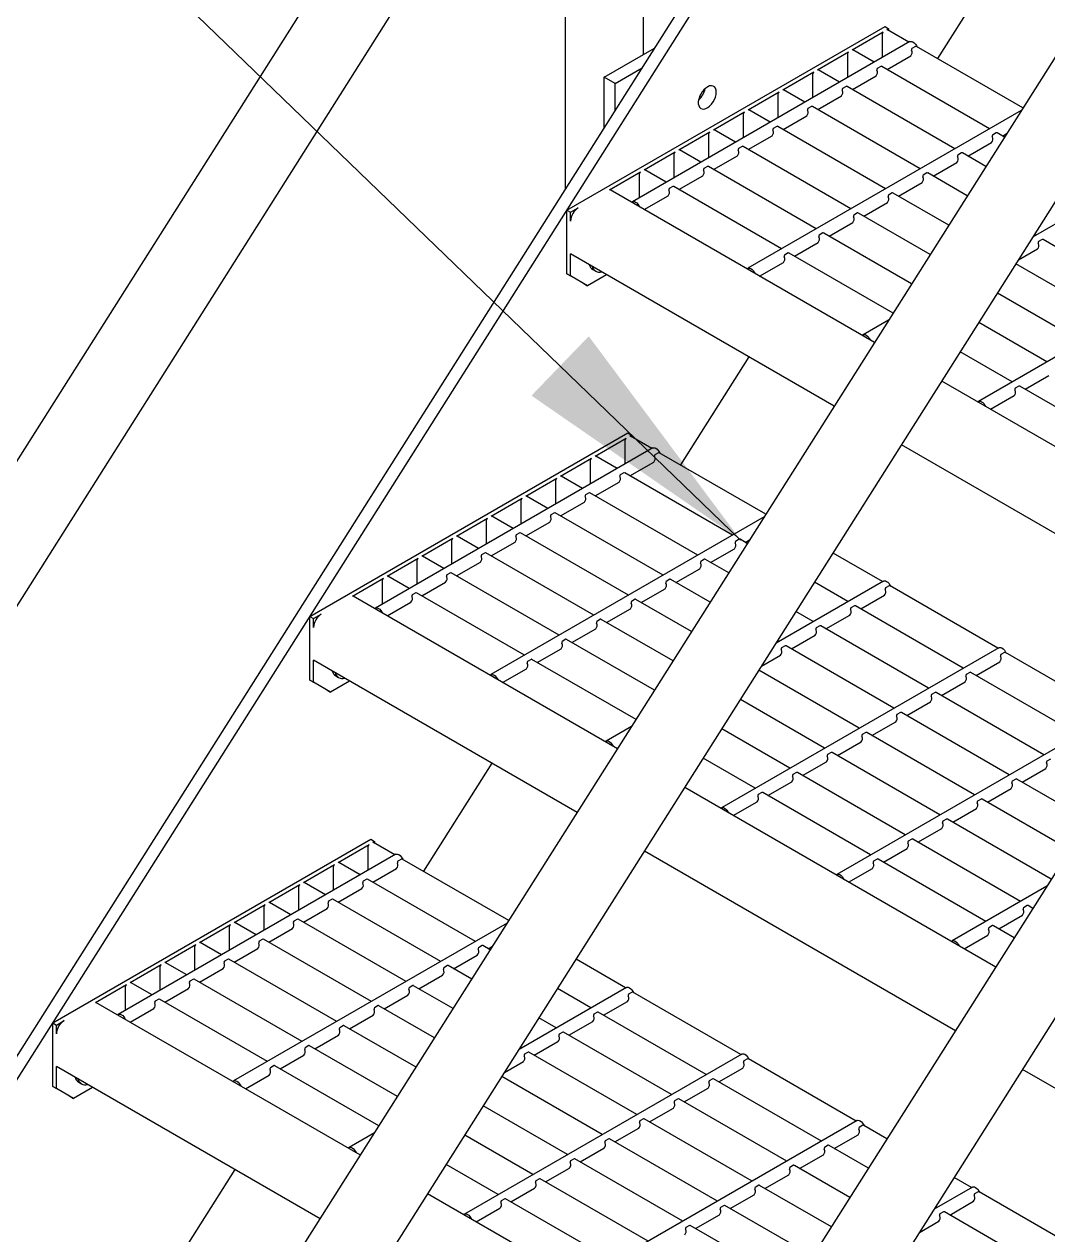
# Model space of a CAD drawing. Header units: millimetres. Extents: x 0 to 55611, y 0 to 32827.
# Drawn here: x 30493 to 31003, y 10488 to 11091 of the extents above; entities that cross this region are included whole.
import ezdxf

# ---------------------------------------------------------------- set-up
doc = ezdxf.new("R2010")
doc.units = ezdxf.units.MM
doc.header["$LTSCALE"] = 10
doc.linetypes.add('SLD-Continua', pattern=[0])
doc.layers.add('STRUC', color=5, linetype='SLD-Continua')
doc.styles.add('1', font='romans.shx', dxfattribs={"height": 125})
doc.dimstyles.new('50', dxfattribs={"dimscale": 0, "dimtxt": 125, "dimasz": 125, "dimexe": 125, "dimexo": 125, "dimgap": 50, "dimtad": 1, "dimdec": 0, "dimlfac": 49.861111, "dimzin": 1, "dimtxsty": '1', "dimcen": 2.5, "dimclrd": 1, "dimclre": 1, "dimadec": 0, "dimazin": 0, "dimtfac": 1, "dimtdec": 0, "dimtmove": 0, "dimatfit": 3, "dimfxl": 1, "dimtzin": 1, "dimarcsym": 0})

msp = doc.modelspace()

# ---------------------------------------------------------------- linework, layer by layer
at = {"layer": 'STRUC', "linetype": 'SLD-Continua', "lineweight": 25}
for p, q in [((31405.02, 11704.01), (30084.32, 9615.83)), ((30801.83, 11075.67), (30801.83, 11699.99)), ((30123.21, 9605.02), (31432.32, 11674.85)), ((30761.38, 11303.04), (30161.44, 10354.47)), ((30162.82, 10284.35), (30781.66, 11262.81)), ((30762.77, 11232.93), (30762.77, 11008.35)), ((28452.87, 7356.15), (30886.36, 11203.76)), ((28458.25, 7353.04), (30891.75, 11200.65)), ((30982.39, 11127.58), (30948.33, 11073.72)), ((30763.67, 10998.14), (30922.17, 11089.65)), ((30922.17, 11089.65), (30923.97, 11088.61)), ((30905.79, 11078.12), (30921.27, 11087.05)), ((30920.82, 11074.29), (30920.82, 11086.27)), ((30923.07, 11088.09), (30923.97, 11088.61)), ((30934.08, 11081.94), (30923.39, 11088.12)), ((30923.97, 11088.61), (30923.97, 11087.79)), ((30782.3, 11064.39), (30807.36, 11078.86)), ((30934.5, 11082.19), (30796.3, 11002.4)), ((30888.52, 11068.14), (30904, 11077.08)), ((30916.81, 11071.97), (30906.11, 11078.15)), ((30937.37, 11079.83), (30935.58, 11078.8)), ((30990.86, 11049.17), (30937.79, 11079.8)), ((30903.55, 11064.32), (30903.55, 11076.3)), ((30923.16, 11068.31), (30934.98, 11075.13)), ((30787.69, 11061.28), (30801.16, 11069.06)), ((30871.24, 11058.17), (30886.72, 11067.11)), ((30886.27, 11054.34), (30886.27, 11066.33)), ((30899.53, 11062), (30888.84, 11068.17)), ((30905.88, 11058.33), (30917.71, 11065.16)), ((30920.1, 11069.86), (30918.3, 11068.82)), ((30974.28, 11038.79), (30920.52, 11069.83)), ((30787.69, 11061.28), (30782.3, 11064.39)), ((30782.3, 11039.23), (30782.3, 11064.39)), ((30787.69, 11047.75), (30787.69, 11061.28)), ((30902.82, 11059.89), (30901.02, 11058.85)), ((30957.01, 11028.82), (30903.24, 11059.86)), ((30853.97, 11048.2), (30869.45, 11057.13)), ((30869, 11044.37), (30869, 11056.35)), ((30882.26, 11052.03), (30871.56, 11058.2)), ((30888.61, 11048.36), (30900.43, 11055.19)), ((30836.69, 11038.22), (30852.17, 11047.16)), ((30990.06, 11047.9), (30853.77, 10969.22)), ((30864.98, 11042.05), (30854.28, 11048.23)), ((30885.54, 11049.91), (30883.75, 11048.88)), ((30939.73, 11018.85), (30885.96, 11049.89)), ((30851.72, 11034.4), (30851.72, 11046.38)), ((30871.33, 11038.39), (30883.16, 11045.21)), ((30819.41, 11028.25), (30834.89, 11037.19)), ((30834.44, 11024.42), (30834.44, 11036.41)), ((30847.7, 11032.08), (30837.01, 11038.25)), ((30854.05, 11028.41), (30865.88, 11035.24)), ((30868.27, 11039.94), (30866.47, 11038.9)), ((30922.45, 11008.87), (30868.69, 11039.91)), ((30977.57, 11036.68), (30975.77, 11035.64)), ((30981.62, 11034.56), (30977.99, 11036.65)), ((30980.63, 11035.13), (30982.75, 11036.35)), ((31235.54, 11029.32), (30635.6, 10080.74)), ((30850.99, 11029.97), (30849.2, 11028.93)), ((30905.18, 10998.9), (30851.41, 11029.94)), ((30963.36, 11025.15), (30975.18, 11031.98)), ((30802.14, 11018.28), (30817.62, 11027.21)), ((30817.17, 11014.45), (30817.17, 11026.43)), ((30830.43, 11022.11), (30819.73, 11028.28)), ((30836.78, 11018.44), (30848.6, 11025.27)), ((30960.29, 11026.71), (30958.5, 11025.67)), ((30972.38, 11019.95), (30960.71, 11026.68)), ((30784.86, 11008.3), (30800.34, 11017.24)), ((30813.15, 11012.13), (30802.45, 11018.31)), ((30833.72, 11019.99), (30831.92, 11018.96)), ((30887.9, 10988.93), (30834.13, 11019.97)), ((30943.02, 11016.73), (30941.22, 11015.7)), ((30963.14, 11005.33), (30943.44, 11016.71)), ((30946.08, 11015.18), (30957.91, 11022.01)), ((30799.89, 11004.48), (30799.89, 11016.46)), ((30819.5, 11008.47), (30831.33, 11015.29)), ((30928.8, 11005.21), (30940.63, 11012.03)), ((31049.45, 11015.83), (30995.98, 10984.96)), ((30916.93, 10932.28), (30785.18, 11008.33)), ((30802.23, 10998.49), (30814.05, 11005.32)), ((30816.44, 11010.02), (30814.64, 11008.98)), ((30870.63, 10978.95), (30816.86, 11009.99)), ((30925.74, 11006.76), (30923.95, 11005.72)), ((30953.89, 10990.72), (30926.16, 11006.73)), ((30765.47, 10997.11), (30769.33, 10999.34)), ((30911.53, 10995.23), (30923.35, 11002.06)), ((30763.67, 10998.14), (30765.47, 10997.11)), ((30763.67, 10966.46), (30763.67, 10998.14)), ((30765.47, 10992.64), (30765.47, 10997.11)), ((30908.47, 10996.79), (30906.67, 10995.75)), ((30944.65, 10976.11), (30908.88, 10996.76)), ((30636.98, 10010.63), (31255.82, 10989.08)), ((30891.19, 10986.81), (30889.39, 10985.78)), ((30935.41, 10961.5), (30891.61, 10986.79)), ((30894.25, 10985.26), (30906.08, 10992.09)), ((30876.98, 10975.29), (30888.8, 10982.11)), ((31106.92, 10982.65), (30968.72, 10902.86)), ((30997.2, 10985.67), (30996.63, 10986)), ((31000.49, 10983.55), (30998.69, 10982.52)), ((31054.68, 10952.49), (31000.91, 10983.53)), ((30765.47, 10965.42), (30765.47, 10976.37)), ((30896.85, 10900.52), (30765.47, 10976.37)), ((30873.91, 10976.84), (30872.12, 10975.8)), ((30926.17, 10946.89), (30874.33, 10976.81)), ((30988.68, 10973.41), (30998.1, 10978.86)), ((30776.55, 10968.6), (30777.99, 10967.78)), ((30859.7, 10965.31), (30871.53, 10972.14)), ((31037.4, 10942.52), (30987.39, 10971.38)), ((30763.67, 10966.46), (30765.47, 10965.42)), ((30772.15, 10961.56), (30763.67, 10966.46)), ((30773.95, 10960.52), (30765.47, 10965.42)), ((30783.43, 10966), (30773.95, 10960.52)), ((30772.15, 10961.56), (30773.95, 10960.52)), ((31020.12, 10932.54), (30978.15, 10956.77)), ((30923.95, 10943.38), (30911.24, 10936.04)), ((31002.85, 10922.57), (30968.91, 10942.16)), ((30985.57, 10912.6), (30959.67, 10927.55)), ((30854.31, 10925.08), (30820.25, 10871.22)), ((30991.92, 10908.93), (31003.75, 10915.76)), ((31105.36, 10823.5), (30950.43, 10912.94)), ((30988.86, 10910.48), (30987.06, 10909.45)), ((31043.05, 10879.42), (30989.28, 10910.46)), ((30974.65, 10898.96), (30986.47, 10905.78)), ((30635.59, 10795.64), (30794.09, 10887.14)), ((30777.72, 10875.61), (30793.2, 10884.55)), ((30794.09, 10887.14), (30795.89, 10886.1)), ((30794.99, 10885.58), (30795.89, 10886.1)), ((30806.01, 10879.44), (30795.31, 10885.61)), ((30795.89, 10886.1), (30795.89, 10885.28)), ((30806.43, 10879.68), (30668.22, 10799.9)), ((30792.75, 10871.78), (30792.75, 10883.77)), ((31085.28, 10791.74), (30930.34, 10881.18)), ((30760.44, 10865.64), (30775.92, 10874.57)), ((30775.47, 10861.81), (30775.47, 10873.8)), ((30788.73, 10869.47), (30778.03, 10875.64)), ((30795.08, 10865.8), (30806.91, 10872.63)), ((30809.29, 10877.33), (30807.5, 10876.29)), ((30862.78, 10846.66), (30809.71, 10877.3)), ((30792.02, 10867.35), (30790.22, 10866.32)), ((30846.2, 10836.29), (30792.44, 10867.33)), ((30743.16, 10855.66), (30758.64, 10864.6)), ((30758.19, 10851.84), (30758.19, 10863.82)), ((30771.45, 10859.49), (30760.76, 10865.67)), ((30777.8, 10855.83), (30789.63, 10862.65)), ((30725.89, 10845.69), (30741.37, 10854.63)), ((30740.92, 10841.86), (30740.92, 10853.85)), ((30754.18, 10849.52), (30743.48, 10855.69)), ((30774.74, 10857.38), (30772.95, 10856.34)), ((30828.93, 10826.31), (30775.16, 10857.35)), ((30760.53, 10845.85), (30772.35, 10852.68)), ((30708.61, 10835.72), (30724.09, 10844.65)), ((30723.64, 10831.89), (30723.64, 10843.88)), ((30861.98, 10845.39), (30725.69, 10766.72)), ((30736.9, 10839.55), (30726.2, 10845.72)), ((30743.25, 10835.88), (30755.08, 10842.71)), ((30757.47, 10847.41), (30755.67, 10846.37)), ((30811.65, 10816.34), (30757.88, 10847.38)), ((30719.63, 10829.57), (30708.93, 10835.75)), ((30740.19, 10837.43), (30738.39, 10836.4)), ((30794.38, 10806.37), (30740.61, 10837.41)), ((30691.33, 10825.74), (30706.81, 10834.68)), ((30706.37, 10821.92), (30706.37, 10833.9)), ((30725.98, 10825.91), (30737.8, 10832.73)), ((30849.49, 10834.17), (30847.69, 10833.14)), ((30853.54, 10832.05), (30849.91, 10834.15)), ((30852.55, 10832.62), (30854.67, 10833.85)), ((30674.06, 10815.77), (30689.54, 10824.71)), ((30689.09, 10811.95), (30689.09, 10823.93)), ((30702.35, 10819.6), (30691.65, 10825.77)), ((30722.91, 10827.46), (30721.12, 10826.42)), ((30777.1, 10796.39), (30723.33, 10827.43)), ((30832.21, 10824.2), (30830.42, 10823.16)), ((30844.3, 10817.44), (30832.63, 10824.17)), ((30835.28, 10822.65), (30847.1, 10829.47)), ((30920.95, 10813.08), (30896.28, 10827.32)), ((30708.7, 10815.93), (30720.53, 10822.76)), ((30818, 10812.67), (30829.83, 10819.5)), ((30656.78, 10805.8), (30672.26, 10814.73)), ((30671.81, 10801.97), (30671.81, 10813.96)), ((30685.07, 10809.63), (30674.38, 10815.8)), ((30691.42, 10805.96), (30703.25, 10812.79)), ((30705.64, 10817.49), (30703.84, 10816.45)), ((30759.82, 10786.42), (30706.06, 10817.46)), ((30814.94, 10814.23), (30813.14, 10813.19)), ((30835.06, 10802.83), (30815.36, 10814.2)), ((30921.37, 10813.32), (30867.9, 10782.46)), ((30903.68, 10803.11), (30887.04, 10812.71)), ((30788.85, 10729.77), (30657.1, 10805.83)), ((30688.36, 10807.51), (30686.57, 10806.48)), ((30742.55, 10776.45), (30688.78, 10807.49)), ((30800.73, 10802.7), (30812.55, 10809.53)), ((30910.03, 10799.44), (30921.85, 10806.27)), ((30924.24, 10810.97), (30922.44, 10809.93)), ((30978.43, 10779.9), (30924.66, 10810.94)), ((30674.15, 10795.99), (30685.97, 10802.81)), ((30783.45, 10792.73), (30795.28, 10799.55)), ((30797.66, 10804.25), (30795.87, 10803.22)), ((30825.82, 10788.22), (30798.08, 10804.23)), ((30906.96, 10801), (30905.17, 10799.96)), ((30961.15, 10769.93), (30907.38, 10800.97)), ((30635.59, 10795.64), (30637.39, 10794.6)), ((30635.59, 10763.96), (30635.59, 10795.64)), ((30637.39, 10794.6), (30641.25, 10796.83)), ((30637.39, 10790.14), (30637.39, 10794.6)), ((30780.39, 10794.28), (30778.59, 10793.24)), ((30816.57, 10773.61), (30780.81, 10794.25)), ((30886.4, 10793.13), (30877.8, 10798.1)), ((30892.75, 10789.47), (30904.58, 10796.3)), ((30766.17, 10782.75), (30778, 10789.58)), ((30889.69, 10791.02), (30887.89, 10789.99)), ((30943.87, 10759.96), (30890.11, 10790.99)), ((30763.11, 10784.31), (30761.31, 10783.27)), ((30807.33, 10758.99), (30763.53, 10784.28)), ((30869.12, 10783.16), (30868.56, 10783.49)), ((30875.48, 10779.5), (30887.3, 10786.32)), ((30748.9, 10772.78), (30760.72, 10779.61)), ((30978.85, 10780.14), (30840.64, 10700.36)), ((30860.6, 10770.91), (30870.03, 10776.35)), ((30872.41, 10781.05), (30870.62, 10780.01)), ((30926.6, 10749.98), (30872.83, 10781.02)), ((30981.71, 10777.79), (30979.92, 10776.75)), ((31035.9, 10746.72), (30982.13, 10777.76)), ((30637.39, 10762.92), (30637.39, 10773.86)), ((30768.77, 10698.02), (30637.39, 10773.86)), ((30731.62, 10762.81), (30743.45, 10769.64)), ((30745.83, 10774.33), (30744.04, 10773.3)), ((30798.09, 10744.38), (30746.25, 10774.31)), ((30967.5, 10766.26), (30979.33, 10773.09)), ((30635.59, 10763.96), (30637.39, 10762.92)), ((30644.07, 10759.06), (30635.59, 10763.96)), ((30655.35, 10763.49), (30645.87, 10758.02)), ((30648.48, 10766.1), (30649.91, 10765.27)), ((30909.32, 10740.01), (30859.31, 10768.88)), ((30964.44, 10767.82), (30962.64, 10766.78)), ((31018.62, 10736.75), (30964.86, 10767.79)), ((30645.87, 10758.02), (30637.39, 10762.92)), ((30644.07, 10759.06), (30645.87, 10758.02)), ((30947.16, 10757.84), (30945.37, 10756.81)), ((31001.35, 10726.78), (30947.58, 10757.82)), ((30950.22, 10756.29), (30962.05, 10763.12)), ((30892.05, 10730.04), (30850.07, 10754.27)), ((30932.95, 10746.32), (30944.77, 10753.14)), ((31036.32, 10746.97), (30898.11, 10667.18)), ((30929.89, 10747.87), (30928.09, 10746.83)), ((30984.07, 10716.8), (30930.31, 10747.84)), ((30795.87, 10740.87), (30783.16, 10733.54)), ((30874.77, 10720.06), (30840.83, 10739.66)), ((30915.67, 10736.34), (30927.5, 10743.17)), ((30898.4, 10726.37), (30910.22, 10733.2)), ((30912.61, 10737.9), (30910.81, 10736.86)), ((30966.8, 10706.83), (30913.03, 10737.87)), ((30895.33, 10727.92), (30893.54, 10726.89)), ((30949.52, 10696.86), (30895.75, 10727.9)), ((30726.23, 10722.57), (30692.17, 10668.71)), ((30857.49, 10710.09), (30831.59, 10725.04)), ((30881.12, 10716.4), (30892.95, 10723.22)), ((31004.64, 10724.66), (31002.84, 10723.63)), ((30878.06, 10717.95), (30876.26, 10716.91)), ((30932.24, 10686.88), (30878.48, 10717.92)), ((30990.42, 10713.14), (31002.25, 10719.96)), ((30977.29, 10620.99), (30822.35, 10710.43)), ((30863.84, 10706.42), (30875.67, 10713.25)), ((30973.15, 10703.16), (30984.97, 10709.99)), ((30987.36, 10714.69), (30985.56, 10713.65)), ((31023.49, 10694.05), (30987.78, 10714.66)), ((30846.57, 10696.45), (30858.39, 10703.28)), ((30860.78, 10707.98), (30858.99, 10706.94)), ((30914.97, 10676.91), (30861.2, 10707.95)), ((30970.08, 10704.72), (30968.29, 10703.68)), ((31014.25, 10679.44), (30970.5, 10704.69)), ((30955.87, 10693.19), (30967.7, 10700.02)), ((30952.81, 10694.74), (30951.01, 10693.71)), ((31005.01, 10664.82), (30953.23, 10694.72)), ((30938.59, 10683.22), (30950.42, 10690.05)), ((30507.51, 10593.13), (30666.01, 10684.63)), ((30649.64, 10673.1), (30665.12, 10682.04)), ((30664.67, 10669.28), (30664.67, 10681.26)), ((30666.01, 10684.63), (30667.81, 10683.6)), ((30666.91, 10683.08), (30667.81, 10683.6)), ((30677.93, 10676.93), (30667.23, 10683.11)), ((30667.81, 10683.6), (30667.81, 10682.77)), ((30921.32, 10673.25), (30933.14, 10680.07)), ((30935.53, 10684.77), (30933.74, 10683.73)), ((30989.72, 10653.71), (30935.95, 10684.74)), ((30678.35, 10677.18), (30540.14, 10597.39)), ((30660.65, 10666.96), (30649.95, 10673.14)), ((30681.21, 10674.82), (30679.42, 10673.78)), ((30734.7, 10644.16), (30681.63, 10674.79)), ((30957.2, 10589.24), (30802.27, 10678.68)), ((30918.26, 10674.8), (30916.46, 10673.76)), ((30972.44, 10643.73), (30918.67, 10674.77)), ((30632.36, 10663.13), (30647.84, 10672.07)), ((30647.39, 10659.31), (30647.39, 10671.29)), ((30667, 10663.29), (30678.83, 10670.12)), ((30904.04, 10663.27), (30915.87, 10670.1)), ((30615.08, 10653.16), (30630.56, 10662.09)), ((30630.12, 10649.33), (30630.12, 10661.32)), ((30643.37, 10656.99), (30632.68, 10663.16)), ((30663.94, 10664.85), (30662.14, 10663.81)), ((30718.12, 10633.78), (30664.36, 10664.82)), ((31002.73, 10661.22), (30955.59, 10634)), ((30646.66, 10654.87), (30644.87, 10653.84)), ((30700.85, 10623.81), (30647.08, 10654.85)), ((30649.73, 10653.32), (30661.55, 10660.15)), ((30597.81, 10643.18), (30613.29, 10652.12)), ((30612.84, 10639.36), (30612.84, 10651.34)), ((30626.1, 10647.01), (30615.4, 10653.19)), ((30632.45, 10643.35), (30644.28, 10650.17)), ((30993.01, 10651.59), (30991.21, 10650.56)), ((30995.77, 10650.21), (30993.42, 10651.57)), ((30733.9, 10642.89), (30597.61, 10564.21)), ((30608.82, 10637.04), (30598.13, 10643.22)), ((30629.39, 10644.9), (30627.59, 10643.86)), ((30683.57, 10613.83), (30629.81, 10644.87)), ((30978.79, 10640.07), (30990.62, 10646.89)), ((30580.53, 10633.21), (30596.01, 10642.15)), ((30595.56, 10629.39), (30595.56, 10641.37)), ((30615.17, 10633.37), (30627, 10640.2)), ((30961.52, 10630.09), (30973.34, 10636.92)), ((30975.73, 10641.62), (30973.93, 10640.58)), ((30986.53, 10635.6), (30976.15, 10641.59)), ((30563.26, 10623.24), (30578.74, 10632.17)), ((30578.29, 10619.41), (30578.29, 10631.4)), ((30591.55, 10627.07), (30580.85, 10633.24)), ((30612.11, 10634.93), (30610.31, 10633.89)), ((30666.3, 10603.86), (30612.53, 10634.9)), ((30721.41, 10631.67), (30719.62, 10630.63)), ((30725.46, 10629.55), (30721.83, 10631.64)), ((30724.48, 10630.12), (30726.6, 10631.34)), ((30594.83, 10624.95), (30593.04, 10623.92)), ((30649.02, 10593.89), (30595.25, 10624.93)), ((30597.9, 10623.4), (30609.72, 10630.23)), ((30707.2, 10620.14), (30719.02, 10626.97)), ((30792.87, 10610.58), (30768.2, 10624.82)), ((30545.98, 10613.26), (30561.46, 10622.2)), ((30561.01, 10609.44), (30561.01, 10621.42)), ((30574.27, 10617.09), (30563.57, 10623.27)), ((30580.62, 10613.43), (30592.45, 10620.25)), ((30704.14, 10621.7), (30702.34, 10620.66)), ((30716.22, 10614.93), (30704.56, 10621.67)), ((30556.99, 10607.12), (30546.3, 10613.3)), ((30577.56, 10614.98), (30575.76, 10613.94)), ((30631.74, 10583.91), (30577.98, 10614.95)), ((30689.92, 10610.17), (30701.75, 10617)), ((30528.7, 10603.29), (30544.18, 10612.23)), ((30543.74, 10599.47), (30543.74, 10611.45)), ((30563.35, 10603.45), (30575.17, 10610.28)), ((30672.65, 10600.2), (30684.47, 10607.02)), ((30686.86, 10611.72), (30685.06, 10610.69)), ((30706.98, 10600.32), (30687.28, 10611.69)), ((30793.29, 10610.82), (30739.82, 10579.95)), ((30775.6, 10600.6), (30758.96, 10610.21)), ((30796.16, 10608.46), (30794.37, 10607.43)), ((30850.35, 10577.4), (30796.58, 10608.44)), ((30660.77, 10527.26), (30529.02, 10603.32)), ((30560.28, 10605.01), (30558.49, 10603.97)), ((30614.47, 10573.94), (30560.7, 10604.98)), ((30669.58, 10601.75), (30667.79, 10600.71)), ((30697.74, 10585.71), (30670, 10601.72)), ((30781.95, 10596.94), (30793.77, 10603.76)), ((30546.07, 10593.48), (30557.9, 10600.31)), ((30655.37, 10590.22), (30667.2, 10597.05)), ((30758.32, 10590.63), (30749.72, 10595.6)), ((30778.89, 10598.49), (30777.09, 10597.45)), ((30833.07, 10567.42), (30779.31, 10598.46)), ((30507.51, 10593.13), (30509.31, 10592.09)), ((30507.51, 10561.45), (30507.51, 10593.13)), ((30509.31, 10592.09), (30513.17, 10594.33)), ((30509.31, 10587.63), (30509.31, 10592.09)), ((30652.31, 10591.78), (30650.51, 10590.74)), ((30688.5, 10571.1), (30652.73, 10591.75)), ((30761.61, 10588.52), (30759.81, 10587.48)), ((30815.8, 10557.45), (30762.03, 10588.49)), ((30764.67, 10586.96), (30776.5, 10593.79)), ((30638.1, 10580.25), (30649.92, 10587.08)), ((30747.4, 10576.99), (30759.22, 10583.82)), ((30620.82, 10570.28), (30632.64, 10577.1)), ((30635.03, 10581.8), (30633.24, 10580.77)), ((30679.25, 10556.49), (30635.45, 10581.77)), ((30850.77, 10577.64), (30712.56, 10497.85)), ((30741.05, 10580.66), (30740.48, 10580.98)), ((30744.33, 10578.54), (30742.54, 10577.51)), ((30798.52, 10547.48), (30744.75, 10578.52)), ((30509.31, 10560.41), (30509.31, 10571.35)), ((30640.69, 10495.51), (30509.31, 10571.35)), ((30617.76, 10571.83), (30615.96, 10570.79)), ((30670.01, 10541.88), (30618.18, 10571.8)), ((30732.52, 10568.4), (30741.95, 10573.84)), ((30839.42, 10563.76), (30851.25, 10570.58)), ((30853.64, 10575.28), (30851.84, 10574.25)), ((30907.82, 10544.22), (30854.06, 10575.26)), ((30603.54, 10560.3), (30615.37, 10567.13)), ((30781.24, 10537.5), (30731.24, 10566.37)), ((30836.36, 10565.31), (30834.56, 10564.27)), ((30890.55, 10534.24), (30836.78, 10565.28)), ((31057.03, 10531.6), (30990.7, 10569.9)), ((30507.51, 10561.45), (30509.31, 10560.41)), ((30516, 10556.55), (30507.51, 10561.45)), ((30517.79, 10555.51), (30509.31, 10560.41)), ((30527.27, 10560.98), (30517.79, 10555.51)), ((30520.4, 10563.59), (30521.83, 10562.76)), ((30822.15, 10553.78), (30833.97, 10560.61)), ((30516, 10556.55), (30517.79, 10555.51)), ((30819.08, 10555.34), (30817.29, 10554.3)), ((30873.27, 10524.27), (30819.5, 10555.31)), ((30763.97, 10527.53), (30722, 10551.76)), ((30804.87, 10543.81), (30816.7, 10550.64)), ((30908.24, 10544.46), (30770.03, 10464.67)), ((30787.59, 10533.84), (30799.42, 10540.66)), ((30801.81, 10545.36), (30800.01, 10544.33)), ((30855.99, 10514.3), (30802.23, 10545.34)), ((30911.11, 10542.11), (30909.31, 10541.07)), ((30923.14, 10535.38), (30911.53, 10542.08)), ((30667.79, 10538.37), (30655.09, 10531.03)), ((30746.69, 10517.56), (30712.75, 10537.15)), ((30784.53, 10535.39), (30782.74, 10534.35)), ((30838.72, 10504.32), (30784.95, 10535.36)), ((30896.9, 10530.58), (30908.72, 10537.41)), ((30770.32, 10523.86), (30782.14, 10530.69)), ((30893.83, 10532.13), (30892.04, 10531.1)), ((30913.9, 10520.76), (30894.25, 10532.1)), ((30729.42, 10507.58), (30703.51, 10522.54)), ((30767.26, 10525.42), (30765.46, 10524.38)), ((30821.44, 10494.35), (30767.67, 10525.39)), ((30876.56, 10522.16), (30874.76, 10521.12)), ((30904.66, 10506.15), (30876.98, 10522.13)), ((30879.62, 10520.61), (30891.45, 10527.43)), ((30598.15, 10520.07), (30564.09, 10466.21)), ((30753.04, 10513.89), (30764.87, 10520.72)), ((30862.34, 10510.63), (30874.17, 10517.46)), ((30965.3, 10511.04), (30956.64, 10516.04)), ((30735.77, 10503.92), (30747.59, 10510.74)), ((30749.98, 10515.44), (30748.18, 10514.41)), ((30804.17, 10484.38), (30750.4, 10515.42)), ((30859.28, 10512.19), (30857.49, 10511.15)), ((30895.41, 10491.54), (30859.7, 10512.16)), ((30965.71, 10511.28), (30946.68, 10500.29)), ((30849.21, 10418.48), (30694.27, 10507.93)), ((30732.7, 10505.47), (30730.91, 10504.43)), ((30786.89, 10474.41), (30733.12, 10505.44)), ((30845.07, 10500.66), (30856.89, 10507.49)), ((30954.37, 10497.4), (30966.2, 10504.23)), ((30968.58, 10508.93), (30966.79, 10507.89)), ((31022.77, 10477.86), (30969, 10508.9)), ((30718.49, 10493.94), (30730.32, 10500.77)), ((30842.01, 10502.21), (30840.21, 10501.18)), ((30886.17, 10476.93), (30842.42, 10502.18)), ((30948.02, 10501.07), (30947.4, 10501.43)), ((30951.31, 10498.95), (30949.51, 10497.92)), ((31005.49, 10467.89), (30951.73, 10498.93)), ((30824.73, 10492.24), (30822.93, 10491.2)), ((30876.93, 10462.32), (30825.15, 10492.21)), ((30827.79, 10490.69), (30839.62, 10497.51)), ((30939.37, 10488.74), (30948.92, 10494.25))]:
    msp.add_line(p, q, dxfattribs=at)
at = {"layer": 'STRUC', "linetype": 'SLD-Continua', "lineweight": 25, "flags": 128}
for points in [[(30934.5, 11082.19), (30934.9, 11082.32), (30935.47, 11082.29), (30936.09, 11082.03), (30936.71, 11081.57), (30937.28, 11080.95), (30937.76, 11080.21), (30938.01, 11079.68)], [(30838.07, 11056.97), (30837.96, 11058.02), (30837.65, 11058.91), (30837.15, 11059.58), (30836.49, 11060.01), (30835.68, 11060.17), (30834.78, 11060.07), (30833.82, 11059.7), (30832.85, 11059.07), (30831.92, 11058.23), (30831.06, 11057.21), (30830.32, 11056.06), (30829.73, 11054.83), (30829.32, 11053.58), (30829.11, 11052.36), (30829.11, 11051.24), (30829.32, 11050.27), (30829.73, 11049.48), (30830.32, 11048.93), (30831.06, 11048.63), (30831.92, 11048.6), (30832.85, 11048.84), (30833.82, 11049.34), (30834.78, 11050.07), (30835.68, 11051.01), (30836.49, 11052.1), (30837.15, 11053.3), (30837.65, 11054.55), (30837.96, 11055.79), (30838.07, 11056.97)], [(30795.97, 11002.11), (30796.21, 11002.35), (30796.69, 11002.54), (30797.26, 11002.5), (30797.88, 11002.24), (30798.5, 11001.79), (30799.07, 11001.16), (30799.55, 11000.42), (30799.8, 10999.89)], [(30853.44, 10968.93), (30853.69, 10969.17), (30854.17, 10969.36), (30854.74, 10969.32), (30855.36, 10969.07), (30855.98, 10968.61), (30856.55, 10967.98), (30857.03, 10967.24), (30857.27, 10966.71)], [(30910.91, 10935.75), (30911.16, 10935.99), (30911.64, 10936.18), (30912.21, 10936.14), (30912.83, 10935.89), (30913.45, 10935.43), (30914.02, 10934.8), (30914.5, 10934.06), (30914.75, 10933.54)], [(30968.39, 10902.57), (30968.63, 10902.81), (30969.11, 10903), (30969.68, 10902.96), (30970.3, 10902.71), (30970.92, 10902.25), (30971.49, 10901.63), (30971.97, 10900.88), (30972.22, 10900.36)], [(30806.43, 10879.68), (30806.82, 10879.82), (30807.39, 10879.78), (30808.01, 10879.52), (30808.63, 10879.07), (30809.2, 10878.44), (30809.68, 10877.7), (30809.93, 10877.17)], [(30921.37, 10813.32), (30921.77, 10813.46), (30922.34, 10813.42), (30922.96, 10813.17), (30923.58, 10812.71), (30924.15, 10812.08), (30924.63, 10811.34), (30924.88, 10810.82)], [(30667.89, 10799.6), (30668.13, 10799.84), (30668.61, 10800.03), (30669.18, 10800), (30669.8, 10799.74), (30670.42, 10799.28), (30670.99, 10798.66), (30671.47, 10797.92), (30671.72, 10797.39)], [(30978.85, 10780.14), (30979.24, 10780.28), (30979.81, 10780.24), (30980.43, 10779.99), (30981.05, 10779.53), (30981.62, 10778.91), (30982.1, 10778.16), (30982.35, 10777.64)], [(30725.36, 10766.42), (30725.61, 10766.66), (30726.09, 10766.85), (30726.66, 10766.82), (30727.28, 10766.56), (30727.9, 10766.1), (30728.47, 10765.48), (30728.95, 10764.74), (30729.2, 10764.21)], [(30782.83, 10733.24), (30783.08, 10733.49), (30783.56, 10733.67), (30784.13, 10733.64), (30784.75, 10733.38), (30785.37, 10732.92), (30785.94, 10732.3), (30786.42, 10731.56), (30786.67, 10731.03)], [(30840.31, 10700.06), (30840.56, 10700.31), (30841.03, 10700.49), (30841.61, 10700.46), (30842.23, 10700.2), (30842.84, 10699.74), (30843.42, 10699.12), (30843.89, 10698.38), (30844.14, 10697.85)], [(30678.35, 10677.18), (30678.74, 10677.31), (30679.31, 10677.28), (30679.93, 10677.02), (30680.55, 10676.56), (30681.12, 10675.94), (30681.6, 10675.2), (30681.85, 10674.67)], [(30897.78, 10666.89), (30898.03, 10667.13), (30898.51, 10667.32), (30899.08, 10667.28), (30899.7, 10667.02), (30900.32, 10666.56), (30900.89, 10665.94), (30901.37, 10665.2), (30901.62, 10664.67)], [(30955.26, 10633.71), (30955.5, 10633.95), (30955.98, 10634.14), (30956.55, 10634.1), (30957.17, 10633.84), (30957.79, 10633.39), (30958.36, 10632.76), (30958.84, 10632.02), (30959.09, 10631.49)], [(30793.29, 10610.82), (30793.69, 10610.95), (30794.26, 10610.92), (30794.88, 10610.66), (30795.5, 10610.2), (30796.07, 10609.58), (30796.55, 10608.84), (30796.8, 10608.31)], [(30539.81, 10597.1), (30540.06, 10597.34), (30540.54, 10597.53), (30541.11, 10597.49), (30541.73, 10597.23), (30542.35, 10596.77), (30542.92, 10596.15), (30543.4, 10595.41), (30543.64, 10594.88)], [(30850.77, 10577.64), (30851.16, 10577.77), (30851.74, 10577.74), (30852.35, 10577.48), (30852.97, 10577.02), (30853.55, 10576.4), (30854.02, 10575.66), (30854.27, 10575.13)], [(30597.28, 10563.92), (30597.53, 10564.16), (30598.01, 10564.35), (30598.58, 10564.31), (30599.2, 10564.05), (30599.82, 10563.6), (30600.39, 10562.97), (30600.87, 10562.23), (30601.12, 10561.7)], [(30908.24, 10544.46), (30908.64, 10544.6), (30909.21, 10544.56), (30909.83, 10544.3), (30910.45, 10543.84), (30911.02, 10543.22), (30911.5, 10542.48), (30911.75, 10541.95)], [(30654.76, 10530.74), (30655, 10530.98), (30655.48, 10531.17), (30656.05, 10531.13), (30656.67, 10530.87), (30657.29, 10530.42), (30657.86, 10529.79), (30658.34, 10529.05), (30658.59, 10528.52)], [(30965.71, 10511.28), (30966.11, 10511.42), (30966.68, 10511.38), (30967.3, 10511.12), (30967.92, 10510.67), (30968.49, 10510.04), (30968.97, 10509.3), (30969.22, 10508.77)], [(30712.23, 10497.56), (30712.48, 10497.8), (30712.96, 10497.99), (30713.53, 10497.95), (30714.15, 10497.7), (30714.77, 10497.24), (30715.34, 10496.61), (30715.82, 10495.87), (30716.06, 10495.35)]]:
    msp.add_lwpolyline(points, dxfattribs=at)
at = {"layer": 'STRUC', "linetype": 'SLD-Continua', "lineweight": 25}
for centre, radius, start, end in [((30921.8, 11086.23), 0.976, 122.60548, 177.39452), ((30923.26, 11087.83), 0.319, 65.69288, 125.61758), ((30904.52, 11076.26), 0.976, 122.60548, 177.39452), ((30905.98, 11077.86), 0.319, 65.69288, 125.61758), ((30933.43, 11076.77), 2.26, 313.47222, 28.48726), ((30936.12, 11078.22), 0.791, 133.11728, 207.6572), ((30937.56, 11079.48), 0.402, 54.46254, 117.32452), ((30887.25, 11066.28), 0.976, 122.60548, 177.39452), ((30888.7, 11067.88), 0.319, 65.69288, 125.61758), ((30916.15, 11066.8), 2.26, 313.47222, 28.48726), ((30918.84, 11068.24), 0.791, 133.11728, 207.6572), ((30920.28, 11069.5), 0.402, 54.46254, 117.32452), ((30903, 11059.53), 0.402, 54.46254, 117.32452), ((30822.52, 11060.76), 10.23, 310.81883, 349.18655), ((30822.53, 11060.76), 10.22, 310.80019, 349.20519), ((30869.97, 11056.31), 0.976, 122.60548, 177.39452), ((30871.43, 11057.91), 0.319, 65.69288, 125.61758), ((30898.88, 11056.83), 2.26, 313.47222, 28.48726), ((30901.56, 11058.27), 0.791, 133.11728, 207.6572), ((30852.7, 11046.34), 0.976, 122.60548, 177.39452), ((30854.15, 11047.94), 0.319, 65.69288, 125.61758), ((30881.6, 11046.85), 2.26, 313.47222, 28.48726), ((30884.29, 11048.3), 0.791, 133.11728, 207.6572), ((30885.73, 11049.56), 0.402, 54.46254, 117.32452), ((30835.42, 11036.36), 0.976, 122.60548, 177.39452), ((30836.88, 11037.96), 0.319, 65.69288, 125.61758), ((30864.33, 11036.88), 2.26, 313.47222, 28.48726), ((30867.01, 11038.33), 0.791, 133.11728, 207.6572), ((30868.45, 11039.58), 0.402, 54.46254, 117.32452), ((30976.31, 11035.07), 0.791, 133.11728, 207.6572), ((30977.75, 11036.32), 0.402, 54.46254, 117.32452), ((30849.74, 11028.35), 0.791, 133.11728, 207.6572), ((30851.18, 11029.61), 0.402, 54.46254, 117.32452), ((30973.63, 11033.62), 2.26, 313.47222, 28.48726), ((30818.14, 11026.39), 0.976, 122.60548, 177.39452), ((30819.6, 11027.99), 0.319, 65.69288, 125.61758), ((30847.05, 11026.91), 2.26, 313.47222, 28.48726), ((30956.35, 11023.65), 2.26, 313.47222, 28.48726), ((30959.04, 11025.09), 0.791, 133.11728, 207.6572), ((30960.48, 11026.35), 0.402, 54.46254, 117.32452), ((30800.87, 11016.42), 0.976, 122.60548, 177.39452), ((30802.32, 11018.02), 0.319, 65.69288, 125.61758), ((30829.77, 11016.93), 2.26, 313.47222, 28.48726), ((30832.46, 11018.38), 0.791, 133.11728, 207.6572), ((30833.9, 11019.64), 0.402, 54.46254, 117.32452), ((30943.2, 11016.38), 0.402, 54.46254, 117.32452), ((30939.07, 11013.67), 2.26, 313.47222, 28.48726), ((30941.76, 11015.12), 0.791, 133.11728, 207.6572), ((30785.05, 11008.04), 0.319, 65.69288, 125.61758), ((30812.5, 11006.96), 2.26, 313.47222, 28.48726), ((30815.18, 11008.41), 0.791, 133.11728, 207.6572), ((30816.62, 11009.66), 0.402, 54.46254, 117.32452), ((30921.8, 11003.7), 2.26, 313.47222, 28.48726), ((30924.49, 11005.15), 0.791, 133.11728, 207.6572), ((30925.93, 11006.4), 0.402, 54.46254, 117.32452), ((30773.86, 10992.26), 8.4, 122.60548, 177.39452), ((30904.52, 10993.73), 2.26, 313.47222, 28.48726), ((30907.21, 10995.17), 0.791, 133.11728, 207.6572), ((30908.65, 10996.43), 0.402, 54.46254, 117.32452), ((30891.37, 10986.46), 0.402, 54.46254, 117.32452), ((30887.25, 10983.75), 2.26, 313.47222, 28.48726), ((30889.93, 10985.2), 0.791, 133.11728, 207.6572), ((30996.55, 10980.5), 2.26, 313.47222, 28.48726), ((30999.24, 10981.94), 0.791, 133.11728, 207.6572), ((31000.68, 10983.2), 0.402, 54.46254, 117.32452), ((30869.97, 10973.78), 2.26, 313.47222, 28.48726), ((30872.66, 10975.23), 0.791, 133.11728, 207.6572), ((30874.1, 10976.48), 0.402, 54.46254, 117.32452), ((30778.69, 10972.06), 4.06, 195.18582, 238.30265), ((30779.94, 10971.16), 3.87, 194.87898, 285.1264), ((30984.92, 10907.42), 2.26, 313.47222, 28.48726), ((30987.61, 10908.87), 0.791, 133.11728, 207.6572), ((30989.04, 10910.13), 0.402, 54.46254, 117.32452), ((30793.72, 10883.72), 0.976, 122.60548, 177.39452), ((30795.18, 10885.32), 0.319, 65.69288, 125.61758), ((30776.44, 10873.75), 0.976, 122.60548, 177.39452), ((30777.9, 10875.35), 0.319, 65.69288, 125.61758), ((30805.35, 10874.27), 2.26, 313.47222, 28.48726), ((30808.04, 10875.71), 0.791, 133.11728, 207.6572), ((30809.48, 10876.97), 0.402, 54.46254, 117.32452), ((30790.76, 10865.74), 0.791, 133.11728, 207.6572), ((30792.2, 10867), 0.402, 54.46254, 117.32452), ((30759.17, 10863.78), 0.976, 122.60548, 177.39452), ((30760.63, 10865.38), 0.319, 65.69288, 125.61758), ((30788.07, 10864.29), 2.26, 313.47222, 28.48726), ((30741.89, 10853.8), 0.976, 122.60548, 177.39452), ((30743.35, 10855.4), 0.319, 65.69288, 125.61758), ((30770.8, 10854.32), 2.26, 313.47222, 28.48726), ((30773.49, 10855.77), 0.791, 133.11728, 207.6572), ((30774.93, 10857.02), 0.402, 54.46254, 117.32452), ((30724.62, 10843.83), 0.976, 122.60548, 177.39452), ((30726.07, 10845.43), 0.319, 65.69288, 125.61758), ((30753.52, 10844.35), 2.26, 313.47222, 28.48726), ((30756.21, 10845.79), 0.791, 133.11728, 207.6572), ((30757.65, 10847.05), 0.402, 54.46254, 117.32452), ((30708.8, 10835.46), 0.319, 65.69288, 125.61758), ((30738.93, 10835.82), 0.791, 133.11728, 207.6572), ((30740.37, 10837.08), 0.402, 54.46254, 117.32452), ((30707.34, 10833.86), 0.976, 122.60548, 177.39452), ((30736.25, 10834.37), 2.26, 313.47222, 28.48726), ((30845.55, 10831.11), 2.26, 313.47222, 28.48726), ((30848.24, 10832.56), 0.791, 133.11728, 207.6572), ((30849.68, 10833.82), 0.402, 54.46254, 117.32452), ((30690.06, 10823.88), 0.976, 122.60548, 177.39452), ((30691.52, 10825.48), 0.319, 65.69288, 125.61758), ((30718.97, 10824.4), 2.26, 313.47222, 28.48726), ((30721.66, 10825.85), 0.791, 133.11728, 207.6572), ((30723.1, 10827.1), 0.402, 54.46254, 117.32452), ((30832.4, 10823.84), 0.402, 54.46254, 117.32452), ((30828.27, 10821.14), 2.26, 313.47222, 28.48726), ((30830.96, 10822.59), 0.791, 133.11728, 207.6572), ((30672.79, 10813.91), 0.976, 122.60548, 177.39452), ((30674.24, 10815.51), 0.319, 65.69288, 125.61758), ((30701.69, 10814.43), 2.26, 313.47222, 28.48726), ((30704.38, 10815.87), 0.791, 133.11728, 207.6572), ((30705.82, 10817.13), 0.402, 54.46254, 117.32452), ((30811, 10811.17), 2.26, 313.47222, 28.48726), ((30813.68, 10812.61), 0.791, 133.11728, 207.6572), ((30815.12, 10813.87), 0.402, 54.46254, 117.32452), ((30656.97, 10805.54), 0.319, 65.69288, 125.61758), ((30684.42, 10804.45), 2.26, 313.47222, 28.48726), ((30687.11, 10805.9), 0.791, 133.11728, 207.6572), ((30688.55, 10807.16), 0.402, 54.46254, 117.32452), ((30920.3, 10807.91), 2.26, 313.47222, 28.48726), ((30922.99, 10809.35), 0.791, 133.11728, 207.6572), ((30924.43, 10810.61), 0.402, 54.46254, 117.32452), ((30793.72, 10801.2), 2.26, 313.47222, 28.48726), ((30796.41, 10802.64), 0.791, 133.11728, 207.6572), ((30797.85, 10803.9), 0.402, 54.46254, 117.32452), ((30905.71, 10799.38), 0.791, 133.11728, 207.6572), ((30907.15, 10800.64), 0.402, 54.46254, 117.32452), ((30645.78, 10789.76), 8.4, 122.60548, 177.39452), ((30780.57, 10793.92), 0.402, 54.46254, 117.32452), ((30903.02, 10797.94), 2.26, 313.47222, 28.48726), ((30776.44, 10791.22), 2.26, 313.47222, 28.48726), ((30779.13, 10792.67), 0.791, 133.11728, 207.6572), ((30885.75, 10787.96), 2.26, 313.47222, 28.48726), ((30888.43, 10789.41), 0.791, 133.11728, 207.6572), ((30889.87, 10790.67), 0.402, 54.46254, 117.32452), ((30759.17, 10781.25), 2.26, 313.47222, 28.48726), ((30761.86, 10782.69), 0.791, 133.11728, 207.6572), ((30763.3, 10783.95), 0.402, 54.46254, 117.32452), ((30868.47, 10777.99), 2.26, 313.47222, 28.48726), ((30871.16, 10779.43), 0.791, 133.11728, 207.6572), ((30872.6, 10780.69), 0.402, 54.46254, 117.32452), ((30977.77, 10774.73), 2.26, 313.47222, 28.48726), ((30980.46, 10776.18), 0.791, 133.11728, 207.6572), ((30981.9, 10777.43), 0.402, 54.46254, 117.32452), ((30741.89, 10771.28), 2.26, 313.47222, 28.48726), ((30744.58, 10772.72), 0.791, 133.11728, 207.6572), ((30746.02, 10773.98), 0.402, 54.46254, 117.32452), ((30650.61, 10769.56), 4.06, 195.18582, 238.30265), ((30651.86, 10768.66), 3.87, 194.87898, 285.1264), ((30960.5, 10764.76), 2.26, 313.47222, 28.48726), ((30963.18, 10766.2), 0.791, 133.11728, 207.6572), ((30964.62, 10767.46), 0.402, 54.46254, 117.32452), ((30947.35, 10757.49), 0.402, 54.46254, 117.32452), ((30943.22, 10754.78), 2.26, 313.47222, 28.48726), ((30945.91, 10756.23), 0.791, 133.11728, 207.6572), ((30925.94, 10744.81), 2.26, 313.47222, 28.48726), ((30928.63, 10746.26), 0.791, 133.11728, 207.6572), ((30930.07, 10747.51), 0.402, 54.46254, 117.32452), ((30908.67, 10734.84), 2.26, 313.47222, 28.48726), ((30911.35, 10736.28), 0.791, 133.11728, 207.6572), ((30912.79, 10737.54), 0.402, 54.46254, 117.32452), ((30895.52, 10727.57), 0.402, 54.46254, 117.32452), ((30891.39, 10724.86), 2.26, 313.47222, 28.48726), ((30894.08, 10726.31), 0.791, 133.11728, 207.6572), ((31000.69, 10721.61), 2.26, 313.47222, 28.48726), ((31003.38, 10723.05), 0.791, 133.11728, 207.6572), ((30874.12, 10714.89), 2.26, 313.47222, 28.48726), ((30876.8, 10716.34), 0.791, 133.11728, 207.6572), ((30878.24, 10717.59), 0.402, 54.46254, 117.32452), ((30983.42, 10711.63), 2.26, 313.47222, 28.48726), ((30986.1, 10713.08), 0.791, 133.11728, 207.6572), ((30987.54, 10714.33), 0.402, 54.46254, 117.32452), ((30856.84, 10704.92), 2.26, 313.47222, 28.48726), ((30859.53, 10706.36), 0.791, 133.11728, 207.6572), ((30860.97, 10707.62), 0.402, 54.46254, 117.32452), ((30968.83, 10703.1), 0.791, 133.11728, 207.6572), ((30970.27, 10704.36), 0.402, 54.46254, 117.32452), ((30966.14, 10701.66), 2.26, 313.47222, 28.48726), ((30948.87, 10691.69), 2.26, 313.47222, 28.48726), ((30951.55, 10693.13), 0.791, 133.11728, 207.6572), ((30952.99, 10694.39), 0.402, 54.46254, 117.32452), ((30665.64, 10681.22), 0.976, 122.60548, 177.39452), ((30667.1, 10682.82), 0.319, 65.69288, 125.61758), ((30931.59, 10681.71), 2.26, 313.47222, 28.48726), ((30934.28, 10683.16), 0.791, 133.11728, 207.6572), ((30935.72, 10684.41), 0.402, 54.46254, 117.32452), ((30649.82, 10672.84), 0.319, 65.69288, 125.61758), ((30677.27, 10671.76), 2.26, 313.47222, 28.48726), ((30679.96, 10673.21), 0.791, 133.11728, 207.6572), ((30681.4, 10674.46), 0.402, 54.46254, 117.32452), ((30914.31, 10671.74), 2.26, 313.47222, 28.48726), ((30917, 10673.18), 0.791, 133.11728, 207.6572), ((30918.44, 10674.44), 0.402, 54.46254, 117.32452), ((30648.37, 10671.24), 0.976, 122.60548, 177.39452), ((30631.09, 10661.27), 0.976, 122.60548, 177.39452), ((30632.55, 10662.87), 0.319, 65.69288, 125.61758), ((30660, 10661.79), 2.26, 313.47222, 28.48726), ((30662.68, 10663.23), 0.791, 133.11728, 207.6572), ((30664.12, 10664.49), 0.402, 54.46254, 117.32452), ((30646.85, 10654.52), 0.402, 54.46254, 117.32452), ((30613.81, 10651.3), 0.976, 122.60548, 177.39452), ((30615.27, 10652.9), 0.319, 65.69288, 125.61758), ((30642.72, 10651.81), 2.26, 313.47222, 28.48726), ((30645.41, 10653.26), 0.791, 133.11728, 207.6572), ((30989.06, 10648.53), 2.26, 313.47222, 28.48726), ((30991.75, 10649.98), 0.791, 133.11728, 207.6572), ((30993.19, 10651.24), 0.402, 54.46254, 117.32452), ((30597.99, 10642.92), 0.319, 65.69288, 125.61758), ((30625.44, 10641.84), 2.26, 313.47222, 28.48726), ((30628.13, 10643.29), 0.791, 133.11728, 207.6572), ((30629.57, 10644.54), 0.402, 54.46254, 117.32452), ((30596.54, 10641.33), 0.976, 122.60548, 177.39452), ((30971.79, 10638.56), 2.26, 313.47222, 28.48726), ((30974.47, 10640.01), 0.791, 133.11728, 207.6572), ((30975.91, 10641.26), 0.402, 54.46254, 117.32452), ((30579.26, 10631.35), 0.976, 122.60548, 177.39452), ((30580.72, 10632.95), 0.319, 65.69288, 125.61758), ((30608.17, 10631.87), 2.26, 313.47222, 28.48726), ((30610.86, 10633.31), 0.791, 133.11728, 207.6572), ((30612.3, 10634.57), 0.402, 54.46254, 117.32452), ((30720.16, 10630.05), 0.791, 133.11728, 207.6572), ((30721.6, 10631.31), 0.402, 54.46254, 117.32452), ((30595.02, 10624.6), 0.402, 54.46254, 117.32452), ((30717.47, 10628.61), 2.26, 313.47222, 28.48726), ((30561.99, 10621.38), 0.976, 122.60548, 177.39452), ((30563.44, 10622.98), 0.319, 65.69288, 125.61758), ((30590.89, 10621.89), 2.26, 313.47222, 28.48726), ((30593.58, 10623.34), 0.791, 133.11728, 207.6572), ((30700.19, 10618.64), 2.26, 313.47222, 28.48726), ((30702.88, 10620.08), 0.791, 133.11728, 207.6572), ((30704.32, 10621.34), 0.402, 54.46254, 117.32452), ((30546.17, 10613), 0.319, 65.69288, 125.61758), ((30573.62, 10611.92), 2.26, 313.47222, 28.48726), ((30576.3, 10613.37), 0.791, 133.11728, 207.6572), ((30577.74, 10614.62), 0.402, 54.46254, 117.32452), ((30544.71, 10611.41), 0.976, 122.60548, 177.39452), ((30682.92, 10608.66), 2.26, 313.47222, 28.48726), ((30685.61, 10610.11), 0.791, 133.11728, 207.6572), ((30687.04, 10611.37), 0.402, 54.46254, 117.32452), ((30792.22, 10605.4), 2.26, 313.47222, 28.48726), ((30794.91, 10606.85), 0.791, 133.11728, 207.6572), ((30796.35, 10608.11), 0.402, 54.46254, 117.32452), ((30528.89, 10603.03), 0.319, 65.69288, 125.61758), ((30556.34, 10601.95), 2.26, 313.47222, 28.48726), ((30559.03, 10603.39), 0.791, 133.11728, 207.6572), ((30560.47, 10604.65), 0.402, 54.46254, 117.32452), ((30668.33, 10600.13), 0.791, 133.11728, 207.6572), ((30669.77, 10601.39), 0.402, 54.46254, 117.32452), ((30665.64, 10598.69), 2.26, 313.47222, 28.48726), ((30774.94, 10595.43), 2.26, 313.47222, 28.48726), ((30777.63, 10596.88), 0.791, 133.11728, 207.6572), ((30779.07, 10598.13), 0.402, 54.46254, 117.32452), ((30517.7, 10587.25), 8.4, 122.60548, 177.39452), ((30648.37, 10588.72), 2.26, 313.47222, 28.48726), ((30651.05, 10590.16), 0.791, 133.11728, 207.6572), ((30652.49, 10591.42), 0.402, 54.46254, 117.32452), ((30761.79, 10588.16), 0.402, 54.46254, 117.32452), ((30757.67, 10585.46), 2.26, 313.47222, 28.48726), ((30760.35, 10586.9), 0.791, 133.11728, 207.6572), ((30631.09, 10578.74), 2.26, 313.47222, 28.48726), ((30633.78, 10580.19), 0.791, 133.11728, 207.6572), ((30635.22, 10581.45), 0.402, 54.46254, 117.32452), ((30740.39, 10575.48), 2.26, 313.47222, 28.48726), ((30743.08, 10576.93), 0.791, 133.11728, 207.6572), ((30744.52, 10578.19), 0.402, 54.46254, 117.32452), ((30616.5, 10570.21), 0.791, 133.11728, 207.6572), ((30617.94, 10571.47), 0.402, 54.46254, 117.32452), ((30849.69, 10572.22), 2.26, 313.47222, 28.48726), ((30852.38, 10573.67), 0.791, 133.11728, 207.6572), ((30853.82, 10574.93), 0.402, 54.46254, 117.32452), ((30522.53, 10567.05), 4.06, 195.18582, 238.30265), ((30523.79, 10566.15), 3.87, 194.87898, 285.1264), ((30613.81, 10568.77), 2.26, 313.47222, 28.48726), ((30835.1, 10563.7), 0.791, 133.11728, 207.6572), ((30836.54, 10564.95), 0.402, 54.46254, 117.32452), ((30832.42, 10562.25), 2.26, 313.47222, 28.48726), ((30815.14, 10552.28), 2.26, 313.47222, 28.48726), ((30817.83, 10553.72), 0.791, 133.11728, 207.6572), ((30819.27, 10554.98), 0.402, 54.46254, 117.32452), ((30797.87, 10542.3), 2.26, 313.47222, 28.48726), ((30800.55, 10543.75), 0.791, 133.11728, 207.6572), ((30801.99, 10545.01), 0.402, 54.46254, 117.32452), ((30907.17, 10539.05), 2.26, 313.47222, 28.48726), ((30909.85, 10540.49), 0.791, 133.11728, 207.6572), ((30911.29, 10541.75), 0.402, 54.46254, 117.32452), ((30783.28, 10533.78), 0.791, 133.11728, 207.6572), ((30784.72, 10535.03), 0.402, 54.46254, 117.32452), ((30780.59, 10532.33), 2.26, 313.47222, 28.48726), ((30889.89, 10529.07), 2.26, 313.47222, 28.48726), ((30892.58, 10530.52), 0.791, 133.11728, 207.6572), ((30894.02, 10531.78), 0.402, 54.46254, 117.32452), ((30763.31, 10522.36), 2.26, 313.47222, 28.48726), ((30766, 10523.8), 0.791, 133.11728, 207.6572), ((30767.44, 10525.06), 0.402, 54.46254, 117.32452), ((30876.74, 10521.8), 0.402, 54.46254, 117.32452), ((30872.61, 10519.1), 2.26, 313.47222, 28.48726), ((30875.3, 10520.54), 0.791, 133.11728, 207.6572), ((30746.04, 10512.39), 2.26, 313.47222, 28.48726), ((30748.72, 10513.83), 0.791, 133.11728, 207.6572), ((30750.16, 10515.09), 0.402, 54.46254, 117.32452), ((30855.34, 10509.13), 2.26, 313.47222, 28.48726), ((30858.03, 10510.57), 0.791, 133.11728, 207.6572), ((30859.47, 10511.83), 0.402, 54.46254, 117.32452), ((30731.45, 10503.86), 0.791, 133.11728, 207.6572), ((30732.89, 10505.11), 0.402, 54.46254, 117.32452), ((30964.64, 10505.87), 2.26, 313.47222, 28.48726), ((30967.33, 10507.31), 0.791, 133.11728, 207.6572), ((30968.77, 10508.57), 0.402, 54.46254, 117.32452), ((30728.76, 10502.41), 2.26, 313.47222, 28.48726), ((30838.06, 10499.15), 2.26, 313.47222, 28.48726), ((30840.75, 10500.6), 0.791, 133.11728, 207.6572), ((30842.19, 10501.86), 0.402, 54.46254, 117.32452), ((30950.05, 10497.34), 0.791, 133.11728, 207.6572), ((30951.49, 10498.6), 0.402, 54.46254, 117.32452), ((30824.91, 10491.88), 0.402, 54.46254, 117.32452), ((30947.36, 10495.89), 2.26, 313.47222, 28.48726), ((30820.79, 10489.18), 2.26, 313.47222, 28.48726), ((30823.47, 10490.62), 0.791, 133.11728, 207.6572)]:
    msp.add_arc(centre, radius, start, end, dxfattribs=at)

# ---------------------------------------------------------------- leaders
msp.add_leader([(30850.23, 10833.75), (30122.26, 11536.22)], dimstyle='50', override={"dimscale": 1, "dimlfac": 1})

doc.saveas('drawing.dxf')
